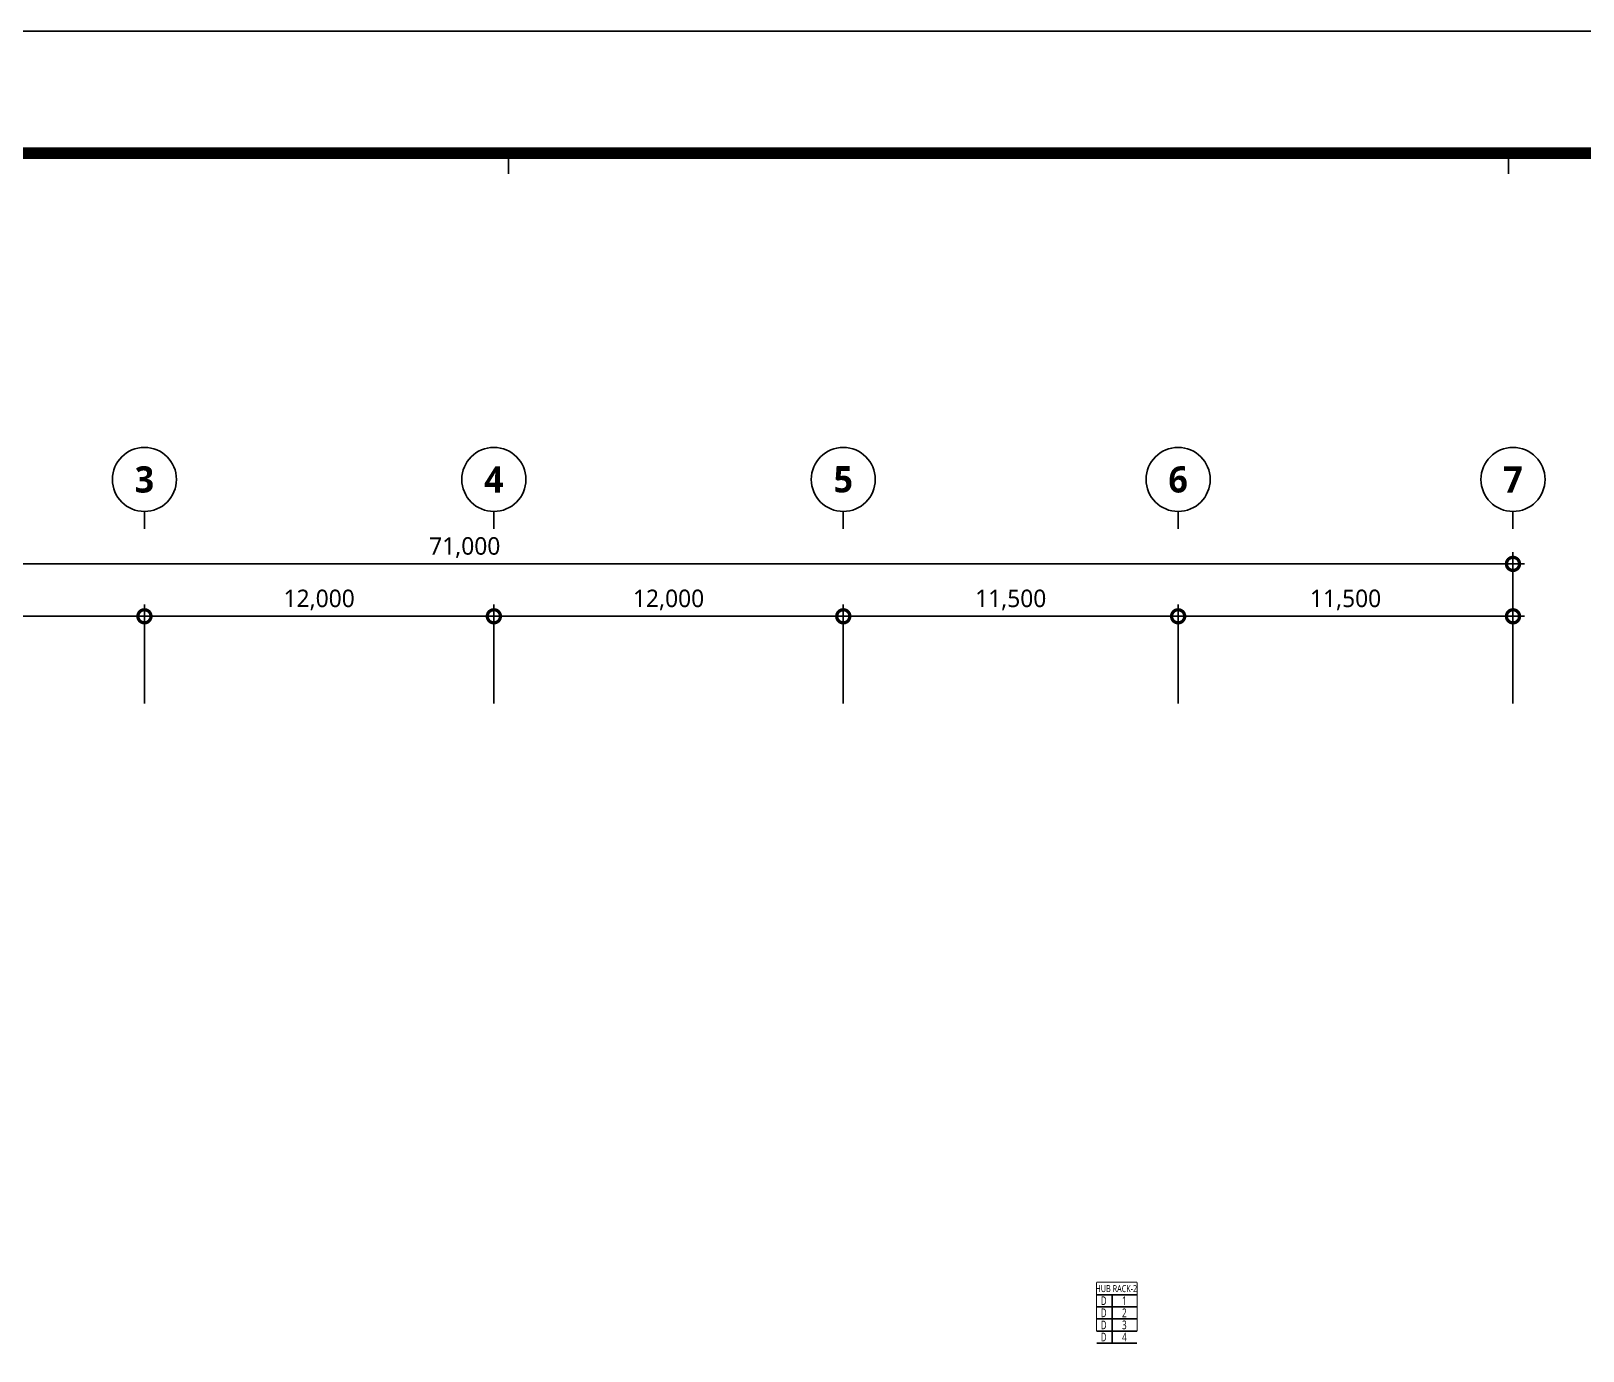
# Model space of a CAD drawing. Header units: millimetres. Extents: x -168200 to 336400, y -118800 to 0.
# Drawn here: x 229805 to 283103, y -45331 to 0 of the extents above; entities that cross this region are included whole.
import ezdxf
from ezdxf.enums import TextEntityAlignment as Align

# ---------------------------------------------------------------- set-up
doc = ezdxf.new("R2010")
doc.units = ezdxf.units.MM
doc.header["$LTSCALE"] = 2000
doc.linetypes.add('E6', pattern=[10, 6, -1, 0.5, -1, 0.5, -1])
doc.layers.get('Defpoints').update_dxf_attribs({"color": 167})
for name, color, linetype in [('3-통신선번장', 40, 'E6'), ('3-통신선번장(D)', 240, 'Continuous'), ('arch', 8, 'Continuous'), ('S', 4, 'Continuous'), ('SHT', 5, 'Continuous'), ('SYM-BUB', 3, 'Continuous')]:
    doc.layers.add(name, color=color, linetype=linetype)
doc.styles.add('$0$스타일1', font='malgun.ttf')
doc.styles.add('ELEC', font='malgun.ttf')
doc.styles.add('스타일1', font='malgun.ttf')
doc.styles.add('스타일2', font='malgunbd.ttf')
doc.dimstyles.new('CJA', dxfattribs={"dimscale": 300, "dimtxt": 2.7, "dimasz": 1, "dimexe": 2, "dimexo": 3, "dimgap": 1, "dimtad": 1, "dimdec": 0, "dimzin": 1, "dimdsep": 46, "dimlunit": 6, "dimtxsty": '$0$스타일1', "dimblk": 'CJDOT', "dimcen": 0.09, "dimdle": 1, "dimclrd": 256, "dimclre": 256, "dimclrt": 3, "dimadec": 0, "dimazin": 0, "dimtfac": 1, "dimtdec": 0, "dimtix": 1, "dimtmove": 2, "dimatfit": 3, "dimldrblk": 'CJDOT', "dimfxl": 1, "dimtolj": 1, "dimtzin": 1, "dimarcsym": 0})

# ---------------------------------------------------------------- blocks, each defined once
blk = doc.blocks.new('_DotSmall')
at = {"color": 0, "linetype": 'ByBlock', "const_width": 0.5}
blk.add_lwpolyline([(-0.0625, 0, 1), (0.0625, 0, 1)], format="xyb", close=True, dxfattribs=at)
blk = doc.blocks.new('*D41')
at = {"layer": 'arch', "color": 7, "lineweight": -2, "transparency": 16777216}
for p, q in [((209700, -23100), (209700, -17900)), ((280700, -23100), (280700, -17900)), ((209300, -18300), (281100, -18300))]:
    blk.add_line(p, q, dxfattribs=at)
at = {"layer": 'Defpoints', "color": 0, "transparency": 16777216}
for p in [(280700, -18300), (209700, -23700), (280700, -23700)]:
    blk.add_point(p, dxfattribs=at)
at = {"layer": 'arch', "color": 7, "lineweight": -2, "transparency": 16777216, "xscale": 900, "yscale": 900, "zscale": 900, "rotation": 180}
blk.add_blockref('_DotSmall', (209700, -18300), dxfattribs=at)
at = {"layer": 'arch', "color": 7, "lineweight": -2, "transparency": 16777216, "xscale": 900, "yscale": 900, "zscale": 900}
blk.add_blockref('_DotSmall', (280700, -18300), dxfattribs=at)
at = {"layer": 'arch', "color": 3, "transparency": 16777216, "insert": (244700, -17738), "char_height": 600, "attachment_point": 5, "style": '스타일1'}
blk.add_mtext('\\A1;71,000', dxfattribs=at)
blk = doc.blocks.new('CJDOT')
blk.add_line((-2, 0), (2, 0))
at = {"const_width": 0.5}
blk.add_lwpolyline([(-0.25, 0, 1), (0.25, 0, 1)], format="xyb", close=True, dxfattribs=at)
blk = doc.blocks.new('*D31')
at = {"layer": 'arch', "color": 7, "lineweight": -2, "transparency": 16777216}
for p, q in [((269200, -23100), (269200, -19700)), ((280700, -23100), (280700, -19700)), ((268800, -20100), (281100, -20100))]:
    blk.add_line(p, q, dxfattribs=at)
at = {"layer": 'Defpoints', "color": 0, "transparency": 16777216}
for p in [(280700, -20100), (269200, -23700), (280700, -23700)]:
    blk.add_point(p, dxfattribs=at)
at = {"layer": 'arch', "color": 7, "lineweight": -2, "transparency": 16777216, "xscale": 900, "yscale": 900, "zscale": 900, "rotation": 180}
blk.add_blockref('_DotSmall', (269200, -20100), dxfattribs=at)
at = {"layer": 'arch', "color": 7, "lineweight": -2, "transparency": 16777216, "xscale": 900, "yscale": 900, "zscale": 900}
blk.add_blockref('_DotSmall', (280700, -20100), dxfattribs=at)
at = {"layer": 'arch', "color": 3, "transparency": 16777216, "insert": (274950, -19538), "char_height": 600, "attachment_point": 5, "style": '스타일1'}
blk.add_mtext('\\A1;11,500', dxfattribs=at)
blk = doc.blocks.new('*D32')
at = {"layer": 'arch', "color": 7, "lineweight": -2, "transparency": 16777216}
for p, q in [((257700, -23100), (257700, -19700)), ((269200, -23100), (269200, -19700)), ((257300, -20100), (269600, -20100))]:
    blk.add_line(p, q, dxfattribs=at)
at = {"layer": 'Defpoints', "color": 0, "transparency": 16777216}
for p in [(269200, -20100), (257700, -23700), (269200, -23700)]:
    blk.add_point(p, dxfattribs=at)
at = {"layer": 'arch', "color": 7, "lineweight": -2, "transparency": 16777216, "xscale": 900, "yscale": 900, "zscale": 900, "rotation": 180}
blk.add_blockref('_DotSmall', (257700, -20100), dxfattribs=at)
at = {"layer": 'arch', "color": 7, "lineweight": -2, "transparency": 16777216, "xscale": 900, "yscale": 900, "zscale": 900}
blk.add_blockref('_DotSmall', (269200, -20100), dxfattribs=at)
at = {"layer": 'arch', "color": 3, "transparency": 16777216, "insert": (263450, -19538), "char_height": 600, "attachment_point": 5, "style": '스타일1'}
blk.add_mtext('\\A1;11,500', dxfattribs=at)
blk = doc.blocks.new('*D33')
at = {"layer": 'arch', "color": 7, "lineweight": -2, "transparency": 16777216}
for p, q in [((245700, -23100), (245700, -19700)), ((257700, -23100), (257700, -19700)), ((245300, -20100), (258100, -20100))]:
    blk.add_line(p, q, dxfattribs=at)
at = {"layer": 'Defpoints', "color": 0, "transparency": 16777216}
for p in [(257700, -20100), (245700, -23700), (257700, -23700)]:
    blk.add_point(p, dxfattribs=at)
at = {"layer": 'arch', "color": 7, "lineweight": -2, "transparency": 16777216, "xscale": 900, "yscale": 900, "zscale": 900, "rotation": 180}
blk.add_blockref('_DotSmall', (245700, -20100), dxfattribs=at)
at = {"layer": 'arch', "color": 7, "lineweight": -2, "transparency": 16777216, "xscale": 900, "yscale": 900, "zscale": 900}
blk.add_blockref('_DotSmall', (257700, -20100), dxfattribs=at)
at = {"layer": 'arch', "color": 3, "transparency": 16777216, "insert": (251700, -19538), "char_height": 600, "attachment_point": 5, "style": '스타일1'}
blk.add_mtext('\\A1;12,000', dxfattribs=at)
blk = doc.blocks.new('*D34')
at = {"layer": 'arch', "color": 7, "lineweight": -2, "transparency": 16777216}
for p, q in [((233700, -23100), (233700, -19700)), ((245700, -23100), (245700, -19700)), ((233300, -20100), (246100, -20100))]:
    blk.add_line(p, q, dxfattribs=at)
at = {"layer": 'Defpoints', "color": 0, "transparency": 16777216}
for p in [(245700, -20100), (233700, -23700), (245700, -23700)]:
    blk.add_point(p, dxfattribs=at)
at = {"layer": 'arch', "color": 7, "lineweight": -2, "transparency": 16777216, "xscale": 900, "yscale": 900, "zscale": 900, "rotation": 180}
blk.add_blockref('_DotSmall', (233700, -20100), dxfattribs=at)
at = {"layer": 'arch', "color": 7, "lineweight": -2, "transparency": 16777216, "xscale": 900, "yscale": 900, "zscale": 900}
blk.add_blockref('_DotSmall', (245700, -20100), dxfattribs=at)
at = {"layer": 'arch', "color": 3, "transparency": 16777216, "insert": (239700, -19538), "char_height": 600, "attachment_point": 5, "style": '스타일1'}
blk.add_mtext('\\A1;12,000', dxfattribs=at)
blk = doc.blocks.new('*D35')
at = {"layer": 'arch', "color": 7, "lineweight": -2, "transparency": 16777216}
for p, q in [((221700, -23100), (221700, -19700)), ((233700, -23100), (233700, -19700)), ((221300, -20100), (234100, -20100))]:
    blk.add_line(p, q, dxfattribs=at)
at = {"layer": 'Defpoints', "color": 0, "transparency": 16777216}
for p in [(233700, -20100), (221700, -23700), (233700, -23700)]:
    blk.add_point(p, dxfattribs=at)
at = {"layer": 'arch', "color": 7, "lineweight": -2, "transparency": 16777216, "xscale": 900, "yscale": 900, "zscale": 900, "rotation": 180}
blk.add_blockref('_DotSmall', (221700, -20100), dxfattribs=at)
at = {"layer": 'arch', "color": 7, "lineweight": -2, "transparency": 16777216, "xscale": 900, "yscale": 900, "zscale": 900}
blk.add_blockref('_DotSmall', (233700, -20100), dxfattribs=at)
at = {"layer": 'arch', "color": 3, "transparency": 16777216, "insert": (227700, -19538), "char_height": 600, "attachment_point": 5, "style": '스타일1'}
blk.add_mtext('\\A1;12,000', dxfattribs=at)
blk = doc.blocks.new('NEW_BUB')
at = {"layer": 'SYM-BUB', "color": 6}
blk.add_line((0, 3), (0, 0), dxfattribs=at)
blk.add_circle((0, 8.5), 5.5, dxfattribs=at)
at = {"layer": 'SYM-BUB', "color": 3, "style": '스타일2'}
blk.add_attdef('X', text='', height=4.5, dxfattribs=at).set_placement((0, 8.5), align=Align.MIDDLE)
blk = doc.blocks.new('XR-FORM-ET', base_point=(461, 408))
at = {"layer": 'SHT', "color": 171}
for p, q in [((78000, 114600), (78000, 113900)), ((112350, 114600), (112350, 113900))]:
    blk.add_line(p, q, dxfattribs=at)
at = {"layer": 'SHT'}
blk.add_lwpolyline([(0, 118800), (168200, 118800), (168200, 0), (0, 0)], close=True, dxfattribs=at)
at = {"layer": 'SHT', "const_width": 400}
blk.add_lwpolyline([(9300, 114600), (163900, 114600), (163900, 4200), (9300, 4200)], close=True, dxfattribs=at)
blk = doc.blocks.new('A$C5ef70864')
at = {"layer": '3-통신선번장', "linetype": 'Continuous'}
blk.add_lwpolyline([(-883, 695), (1399, 695), (1399, -2084), (-883, -2084)], close=True, dxfattribs=at)
at = {"linetype": 'Continuous'}
blk.add_wipeout([(-883, 695), (-883, -2779), (1399, -2779), (1399, 695)], dxfattribs=at).dxf.layer = '3-통신선번장'
at = {"layer": '3-통신선번장', "linetype": 'Continuous'}
for points in [[(-883, 0), (1399, 0)], [(0, 0), (0, -2779)], [(-883, -695), (1399, -695)], [(-883, -1389), (1399, -1389)], [(-883, -2084), (1399, -2084)], [(-883, -2084), (1399, -2084)], [(-883, -2779), (1399, -2779)], [(-883, -2779), (1399, -2779)]]:
    blk.add_lwpolyline(points, dxfattribs=at)
at = {"layer": '3-통신선번장', "linetype": 'Continuous', "style": 'ELEC', "width": 0.7}
blk.add_text('HUB RACK-2', height=400, dxfattribs=at).set_placement((228, 348), align=Align.MIDDLE)

msp = doc.modelspace()

# ---------------------------------------------------------------- block references
at = {"layer": 'arch', "xscale": 200.0000000000001, "yscale": 200.0000000000001, "zscale": 200.0000000000001}
for p, values in [((233700, -17100), {'X': '3'}), ((245700, -17100), {'X': '4'}), ((257700, -17100), {'X': '5'}), ((269200, -17100), {'X': '6'}), ((280700, -17100), {'X': '7'})]:
    msp.add_blockref('NEW_BUB', p, dxfattribs=at).add_auto_attribs(values)
at = {"layer": 'S'}
msp.add_blockref('XR-FORM-ET', (168661, -118391.6), dxfattribs=at)

# ---------------------------------------------------------------- dimensions: what is measured, and where the dimension line sits
at = {"layer": 'arch'}
dim = msp.add_linear_dim(base=(280700, -18300), p1=(209700, -23700), p2=(280700, -23700), angle=180, dimstyle='CJA', override={"dimscale": 200, "dimtxt": 3, "dimasz": 4.5, "dimtxsty": '스타일1', "dimblk1": 'DotSmall', "dimblk2": 'DotSmall', "dimsah": 1, "dimdle": 2, "dimclrd": 7, "dimclre": 7}, dxfattribs=at)
dim.commit()
dim.dimension.update_dxf_attribs({"geometry": '*D41', "text_midpoint": (244700, -17738), "dimtype": 160})
for base, p1, p2, picture, middle in [((233700, -20100), (221700, -23700), (233700, -23700), '*D35', (227700, -19538)), ((245700, -20100), (233700, -23700), (245700, -23700), '*D34', (239700, -19538)), ((257700, -20100), (245700, -23700), (257700, -23700), '*D33', (251700, -19538)), ((269200, -20100), (257700, -23700), (269200, -23700), '*D32', (263450, -19538)), ((280700, -20100), (269200, -23700), (280700, -23700), '*D31', (274950, -19538))]:
    dim = msp.add_linear_dim(base=base, p1=p1, p2=p2, dimstyle='CJA', override={"dimscale": 200, "dimtxt": 3, "dimasz": 4.5, "dimtxsty": '스타일1', "dimblk1": 'DotSmall', "dimblk2": 'DotSmall', "dimsah": 1, "dimdle": 2, "dimclrd": 7, "dimclre": 7}, dxfattribs=at)
    dim.commit()
    dim.dimension.update_dxf_attribs({"geometry": picture, "text_midpoint": middle})

# ---------------------------------------------------------------- next in the draw order: block references
at = {"layer": '3-통신선번장', "xscale": 0.6000000000000001, "yscale": 0.6000000000000001, "zscale": 0.6000000000000001}
msp.add_blockref('A$C5ef70864', (266940, -43398.1), dxfattribs=at)

# ---------------------------------------------------------------- next in the draw order: texts
at = {"layer": '3-통신선번장(D)', "linetype": 'Continuous', "style": 'ELEC', "width": 0.7}
for s, p in [('D', (266642.3, -43605.1)), ('1', (267354, -43603.7)), ('D', (266642.3, -44021.4)), ('2', (267354, -44020)), ('D', (266642.3, -44437.6)), ('D', (266642.3, -44854.5)), ('4', (267354, -44853.1)), ('3', (267354, -44436.3))]:
    msp.add_text(s, height=300, dxfattribs=at).set_placement(p, align=Align.MIDDLE)

doc.saveas('drawing.dxf')
